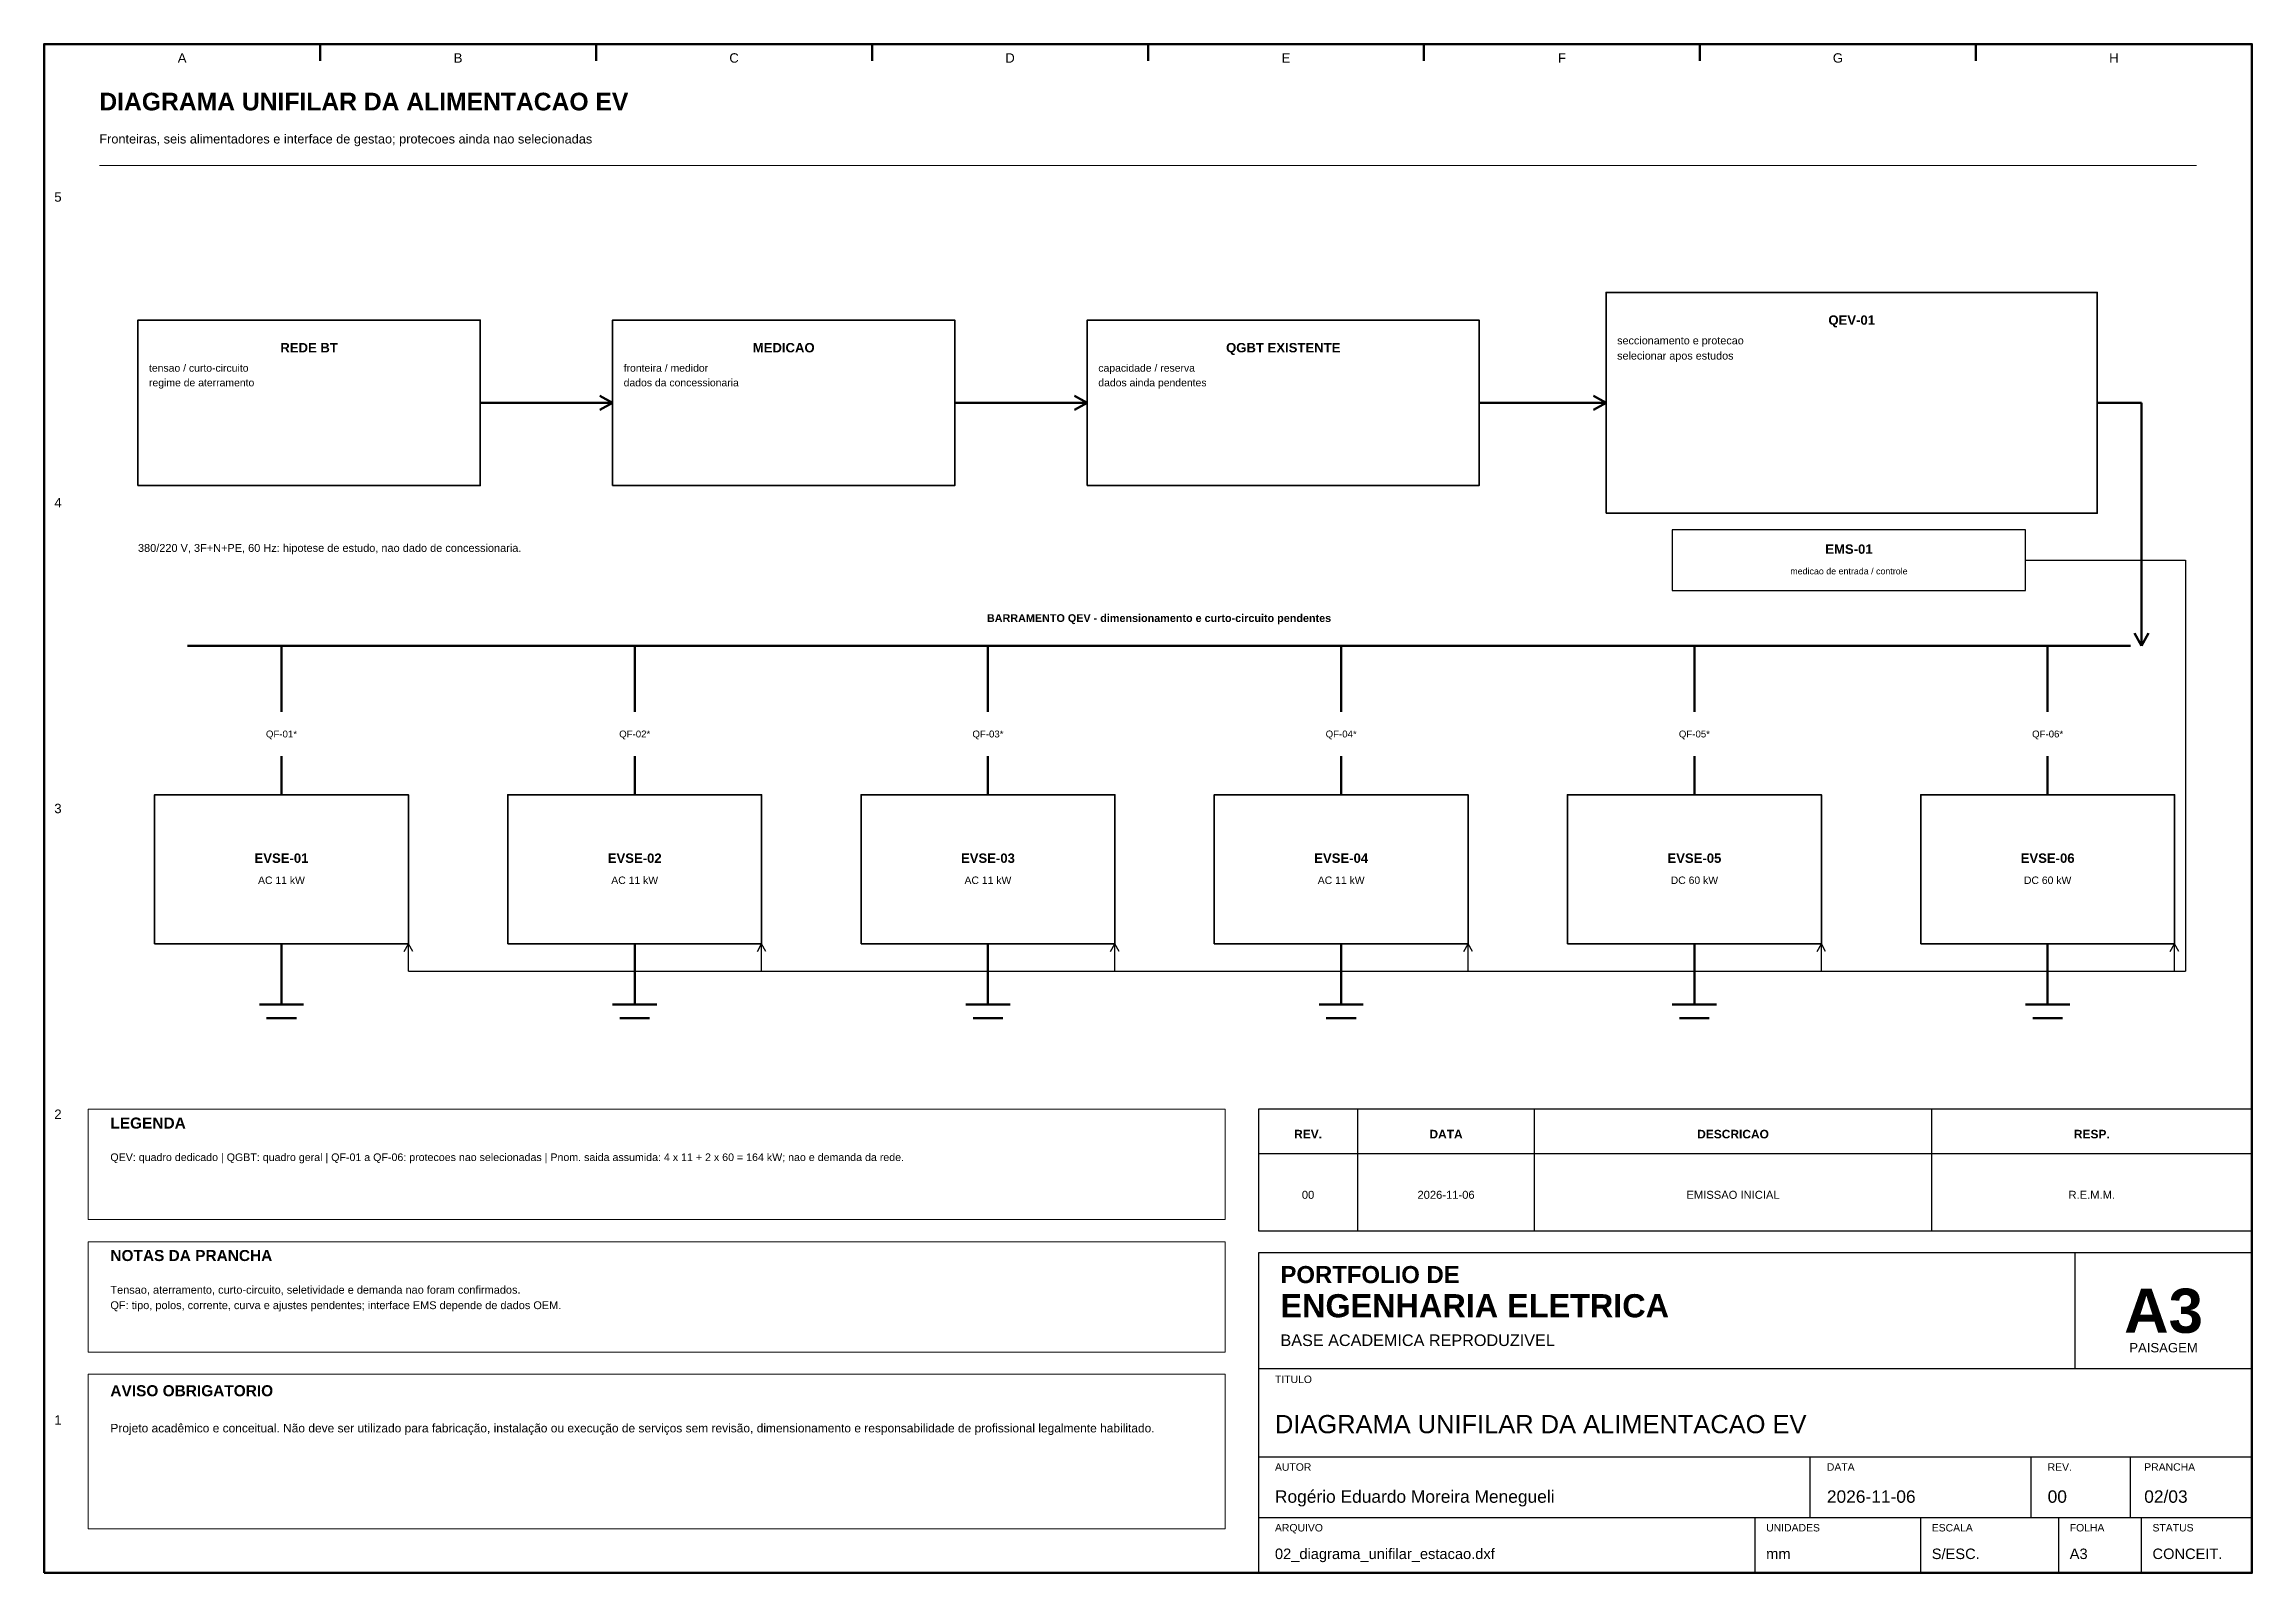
# Model space of a CAD drawing. Header units: millimetres. Extents: x 10 to 410, y 10 to 287.
import ezdxf
from ezdxf.enums import TextEntityAlignment as Align

# ---------------------------------------------------------------- set-up
doc = ezdxf.new("R2010")
doc.units = ezdxf.units.MM
for name, color, linetype, lineweight in [('00_MOLDURA', 7, 'CONTINUOUS', 50), ('01_CARIMBO', 7, 'CONTINUOUS', 25), ('02_TEXTO', 7, 'CONTINUOUS', 18), ('03_COTAS', 4, 'CONTINUOUS', 18), ('04_EQUIPAMENTOS', 2, 'CONTINUOUS', 35), ('05_POTENCIA', 1, 'CONTINUOUS', 50), ('07_INSTRUMENTACAO', 6, 'CONTINUOUS', 25), ('12_LEGENDA', 7, 'CONTINUOUS', 18), ('13_NOTAS', 7, 'CONTINUOUS', 18)]:
    doc.layers.add(name, color=color, linetype=linetype, lineweight=lineweight)
doc.styles.add('PORTFOLIO_TEXTO', font='arial.ttf')
doc.styles.add('PORTFOLIO_TITULO', font='arialbd.ttf', dxfattribs={"width": 0.92})

# ---------------------------------------------------------------- blocks, each defined once
blk = doc.blocks.new('CARIMBO_A3')
at = {"layer": '01_CARIMBO'}
for p, q in [((148, 37), (148, 58)), ((0, 37), (180, 37)), ((0, 21), (180, 21)), ((100, 10), (100, 21)), ((140, 10), (140, 21)), ((158, 10), (158, 21)), ((0, 10), (180, 10)), ((90, 0), (90, 10)), ((120, 0), (120, 10)), ((145, 0), (145, 10)), ((160, 0), (160, 10))]:
    blk.add_line(p, q, dxfattribs=at)
blk.add_lwpolyline([(0, 0), (180, 0), (180, 58), (0, 58)], close=True, dxfattribs=at)
at = {"layer": '01_CARIMBO', "style": 'PORTFOLIO_TEXTO'}
for s, p in [('TITULO', (3, 34.4)), ('AUTOR', (3, 18.5)), ('DATA', (103, 18.5)), ('REV.', (143, 18.5)), ('PRANCHA', (160.5, 18.5)), ('ARQUIVO', (3, 7.5)), ('UNIDADES', (92, 7.5)), ('ESCALA', (122, 7.5)), ('FOLHA', (147, 7.5)), ('STATUS', (162, 7.5))]:
    blk.add_text(s, height=1.35, dxfattribs=at).set_placement(p)
at = {"layer": '02_TEXTO'}
for s, height, style, p in [('PORTFOLIO DE', 3.1, 'PORTFOLIO_TITULO', (4, 52.5)), ('ENGENHARIA ELETRICA', 4.2, 'PORTFOLIO_TITULO', (4, 46.3)), ('BASE ACADEMICA REPRODUZIVEL', 2.1, 'PORTFOLIO_TEXTO', (4, 41.1))]:
    blk.add_text(s, height=height, dxfattribs=dict(at, style=style)).set_placement(p)
for s, height, style, p in [('A3', 8, 'PORTFOLIO_TITULO', (164, 47.5)), ('PAISAGEM', 1.7, 'PORTFOLIO_TEXTO', (164, 40.8))]:
    blk.add_text(s, height=height, dxfattribs=dict(at, style=style)).set_placement(p, align=Align.MIDDLE_CENTER)
at = {"layer": '02_TEXTO', "style": 'PORTFOLIO_TEXTO'}
for tag, p, height in [('TITULO', (3, 25.3), 3.3), ('AUTOR', (3, 12.7), 2.25), ('DATA', (103, 12.7), 2.25), ('REVISAO', (143, 12.7), 2.25), ('PRANCHA', (160.5, 12.7), 2.25), ('ARQUIVO', (3, 2.5), 1.9), ('UNIDADES', (92, 2.5), 1.9), ('ESCALA', (122, 2.5), 1.9), ('FOLHA', (147, 2.5), 1.9), ('STATUS', (162, 2.5), 1.9)]:
    blk.add_attdef(tag, p, '', height=height, dxfattribs=at)

msp = doc.modelspace()

# ---------------------------------------------------------------- linework, layer by layer
at = {"layer": '00_MOLDURA'}
for p, q in [((60, 287), (60, 284)), ((110, 287), (110, 284)), ((160, 287), (160, 284)), ((210, 287), (210, 284)), ((260, 287), (260, 284)), ((310, 287), (310, 284)), ((360, 287), (360, 284))]:
    msp.add_line(p, q, dxfattribs=at)
msp.add_lwpolyline([(10, 10), (410, 10), (410, 287), (10, 287)], close=True, dxfattribs=at)
at = {"layer": '01_CARIMBO'}
for p, q in [((248, 72), (248, 94)), ((280, 72), (280, 94)), ((352, 72), (352, 94)), ((230, 86), (410, 86))]:
    msp.add_line(p, q, dxfattribs=at)
msp.add_lwpolyline([(230, 72), (410, 72), (410, 94), (230, 94)], close=True, dxfattribs=at)
at = {"layer": '03_COTAS'}
msp.add_line((20, 265), (400, 265), dxfattribs=at)
at = {"layer": '04_EQUIPAMENTOS'}
for points in [[(293, 202), (382, 202), (382, 242), (293, 242)], [(27, 207), (89, 207), (89, 237), (27, 237)], [(113, 207), (175, 207), (175, 237), (113, 237)], [(199, 207), (270, 207), (270, 237), (199, 237)], [(30, 124), (76, 124), (76, 151), (30, 151)], [(94, 124), (140, 124), (140, 151), (94, 151)], [(158, 124), (204, 124), (204, 151), (158, 151)], [(222, 124), (268, 124), (268, 151), (222, 151)], [(286, 124), (332, 124), (332, 151), (286, 151)], [(350, 124), (396, 124), (396, 151), (350, 151)]]:
    msp.add_lwpolyline(points, close=True, dxfattribs=at)
at = {"layer": '05_POTENCIA'}
for p, q in [((89, 222), (113, 222)), ((110.7, 223.26), (113, 222)), ((110.7, 220.74), (113, 222)), ((175, 222), (199, 222)), ((196.7, 223.26), (199, 222)), ((196.7, 220.74), (199, 222)), ((270, 222), (293, 222)), ((290.7, 223.26), (293, 222)), ((290.7, 220.74), (293, 222)), ((382, 222), (390, 222)), ((390, 222), (390, 178)), ((388.74, 180.3), (390, 178)), ((391.26, 180.3), (390, 178)), ((36, 178), (388, 178)), ((53, 178), (53, 166)), ((117, 178), (117, 166)), ((181, 178), (181, 166)), ((245, 178), (245, 166)), ((309, 178), (309, 166)), ((373, 178), (373, 166)), ((53, 158), (53, 151)), ((117, 158), (117, 151)), ((181, 158), (181, 151)), ((245, 158), (245, 151)), ((309, 158), (309, 151)), ((373, 158), (373, 151)), ((53, 124), (53, 113)), ((117, 124), (117, 113)), ((181, 124), (181, 113)), ((245, 124), (245, 113)), ((309, 124), (309, 113)), ((373, 124), (373, 113)), ((49, 113), (57, 113)), ((113, 113), (121, 113)), ((177, 113), (185, 113)), ((241, 113), (249, 113)), ((305, 113), (313, 113)), ((369, 113), (377, 113)), ((50.3, 110.5), (55.7, 110.5)), ((114.3, 110.5), (119.7, 110.5)), ((178.3, 110.5), (183.7, 110.5)), ((242.3, 110.5), (247.7, 110.5)), ((306.3, 110.5), (311.7, 110.5)), ((370.3, 110.5), (375.7, 110.5))]:
    msp.add_line(p, q, dxfattribs=at)
at = {"layer": '07_INSTRUMENTACAO'}
for p, q in [((369, 193.5), (398, 193.5)), ((398, 193.5), (398, 119)), ((75.23, 122.6), (76, 124)), ((76, 119), (76, 124)), ((76.77, 122.6), (76, 124)), ((139.23, 122.6), (140, 124)), ((140, 119), (140, 124)), ((140.77, 122.6), (140, 124)), ((203.23, 122.6), (204, 124)), ((204, 119), (204, 124)), ((204.77, 122.6), (204, 124)), ((267.23, 122.6), (268, 124)), ((268, 119), (268, 124)), ((268.77, 122.6), (268, 124)), ((331.23, 122.6), (332, 124)), ((332, 119), (332, 124)), ((332.77, 122.6), (332, 124)), ((395.23, 122.6), (396, 124)), ((396, 119), (396, 124)), ((396.77, 122.6), (396, 124)), ((76, 119), (398, 119))]:
    msp.add_line(p, q, dxfattribs=at)
msp.add_lwpolyline([(305, 188), (369, 188), (369, 199), (305, 199)], close=True, dxfattribs=at)
at = {"layer": '12_LEGENDA'}
msp.add_lwpolyline([(18, 74), (224, 74), (224, 94), (18, 94)], close=True, dxfattribs=at)
at = {"layer": '13_NOTAS'}
for points in [[(18, 50), (224, 50), (224, 70), (18, 70)], [(18, 18), (224, 18), (224, 46), (18, 46)]]:
    msp.add_lwpolyline(points, close=True, dxfattribs=at)

# ---------------------------------------------------------------- block references
at = {"layer": '01_CARIMBO'}
msp.add_blockref('CARIMBO_A3', (230, 10), dxfattribs=at).add_auto_attribs({'TITULO': 'DIAGRAMA UNIFILAR DA ALIMENTACAO EV', 'AUTOR': 'Rogério Eduardo Moreira Menegueli', 'DATA': '2026-11-06', 'REVISAO': '00', 'PRANCHA': '02/03', 'ARQUIVO': '02_diagrama_unifilar_estacao.dxf', 'UNIDADES': 'mm', 'ESCALA': 'S/ESC.', 'FOLHA': 'A3', 'STATUS': 'CONCEIT.'})

# ---------------------------------------------------------------- texts
at = {"layer": '00_MOLDURA', "style": 'PORTFOLIO_TEXTO'}
for s, p in [('A', (35, 284.5)), ('B', (85, 284.5)), ('C', (135, 284.5)), ('D', (185, 284.5)), ('E', (235, 284.5)), ('F', (285, 284.5)), ('G', (335, 284.5)), ('H', (385, 284.5)), ('5', (12.5, 259.3)), ('4', (12.5, 203.9)), ('3', (12.5, 148.5)), ('2', (12.5, 93.1)), ('1', (12.5, 37.7))]:
    msp.add_text(s, height=1.7, dxfattribs=at).set_placement(p, align=Align.MIDDLE_CENTER)
at = {"layer": '01_CARIMBO', "style": 'PORTFOLIO_TITULO'}
for s, p in [('REV.', (239, 89.5)), ('DATA', (264, 89.5)), ('DESCRICAO', (316, 89.5)), ('RESP.', (381, 89.5))]:
    msp.add_text(s, height=1.55, dxfattribs=at).set_placement(p, align=Align.MIDDLE_CENTER)
at = {"layer": '02_TEXTO'}
for s, height, style, p in [('DIAGRAMA UNIFILAR DA ALIMENTACAO EV', 3.2, 'PORTFOLIO_TITULO', (20, 275)), ('Fronteiras, seis alimentadores e interface de gestao; protecoes ainda nao selecionadas', 1.65, 'PORTFOLIO_TEXTO', (20, 269))]:
    msp.add_text(s, height=height, dxfattribs=dict(at, style=style)).set_placement(p)
at = {"layer": '02_TEXTO', "style": 'PORTFOLIO_TEXTO'}
for s, height, p in [('medicao de entrada / controle', 1.15, (337, 191.5)), ('AC 11 kW', 1.35, (53, 135.5)), ('AC 11 kW', 1.35, (117, 135.5)), ('AC 11 kW', 1.35, (181, 135.5)), ('AC 11 kW', 1.35, (245, 135.5)), ('DC 60 kW', 1.35, (309, 135.5)), ('DC 60 kW', 1.35, (373, 135.5)), ('00', 1.45, (239, 78.5)), ('2026-11-06', 1.45, (264, 78.5)), ('EMISSAO INICIAL', 1.45, (316, 78.5)), ('R.E.M.M.', 1.45, (381, 78.5))]:
    msp.add_text(s, height=height, dxfattribs=at).set_placement(p, align=Align.MIDDLE_CENTER)
at = {"layer": '02_TEXTO', "attachment_point": 1, "line_spacing_factor": 1.18, "style": 'PORTFOLIO_TEXTO'}
for s, insert, char_height, width in [('seccionamento e protecao\\Pselecionar apos estudos', (295, 234), 1.4, 85), ('tensao / curto-circuito\\Pregime de aterramento', (29, 229), 1.35, 58), ('fronteira / medidor\\Pdados da concessionaria', (115, 229), 1.35, 58), ('capacidade / reserva\\Pdados ainda pendentes', (201, 229), 1.35, 67)]:
    msp.add_mtext(s, dxfattribs=dict(at, insert=insert, char_height=char_height, width=width))
at = {"layer": '04_EQUIPAMENTOS', "style": 'PORTFOLIO_TITULO'}
for s, p in [('QEV-01', (337.5, 237)), ('REDE BT', (58, 232)), ('MEDICAO', (144, 232)), ('QGBT EXISTENTE', (234.5, 232)), ('EVSE-01', (53, 139.5)), ('EVSE-02', (117, 139.5)), ('EVSE-03', (181, 139.5)), ('EVSE-04', (245, 139.5)), ('EVSE-05', (309, 139.5)), ('EVSE-06', (373, 139.5))]:
    msp.add_text(s, height=1.7, dxfattribs=at).set_placement(p, align=Align.MIDDLE_CENTER)
at = {"layer": '05_POTENCIA'}
for s, height, style, p in [('BARRAMENTO QEV - dimensionamento e curto-circuito pendentes', 1.4, 'PORTFOLIO_TITULO', (212, 183)), ('QF-01*', 1.25, 'PORTFOLIO_TEXTO', (53, 162)), ('QF-02*', 1.25, 'PORTFOLIO_TEXTO', (117, 162)), ('QF-03*', 1.25, 'PORTFOLIO_TEXTO', (181, 162)), ('QF-04*', 1.25, 'PORTFOLIO_TEXTO', (245, 162)), ('QF-05*', 1.25, 'PORTFOLIO_TEXTO', (309, 162)), ('QF-06*', 1.25, 'PORTFOLIO_TEXTO', (373, 162))]:
    msp.add_text(s, height=height, dxfattribs=dict(at, style=style)).set_placement(p, align=Align.MIDDLE_CENTER)
at = {"layer": '07_INSTRUMENTACAO', "style": 'PORTFOLIO_TITULO'}
msp.add_text('EMS-01', height=1.7, dxfattribs=at).set_placement((337, 195.5), align=Align.MIDDLE_CENTER)
at = {"layer": '12_LEGENDA', "style": 'PORTFOLIO_TITULO'}
msp.add_text('LEGENDA', height=2, dxfattribs=at).set_placement((22, 90.5))
at = {"layer": '12_LEGENDA', "insert": (22, 86), "char_height": 1.38, "width": 198, "attachment_point": 1, "line_spacing_factor": 1.18, "style": 'PORTFOLIO_TEXTO'}
msp.add_mtext('QEV: quadro dedicado | QGBT: quadro geral | QF-01 a QF-06: protecoes nao selecionadas | Pnom. saida assumida: 4 x 11 + 2 x 60 = 164 kW; nao e demanda da rede.', dxfattribs=at)
at = {"layer": '13_NOTAS'}
for s, height, style, p in [('380/220 V, 3F+N+PE, 60 Hz: hipotese de estudo, nao dado de concessionaria.', 1.42, 'PORTFOLIO_TEXTO', (27, 195)), ('NOTAS DA PRANCHA', 2, 'PORTFOLIO_TITULO', (22, 66.5)), ('AVISO OBRIGATORIO', 2, 'PORTFOLIO_TITULO', (22, 42))]:
    msp.add_text(s, height=height, dxfattribs=dict(at, style=style)).set_placement(p)
at = {"layer": '13_NOTAS', "width": 198, "attachment_point": 1, "line_spacing_factor": 1.18, "style": 'PORTFOLIO_TEXTO'}
for s, insert, char_height in [('Tensao, aterramento, curto-circuito, seletividade e demanda nao foram confirmados.\\PQF: tipo, polos, corrente, curva e ajustes pendentes; interface EMS depende de dados OEM.', (22, 62), 1.42), ('Projeto acadêmico e conceitual. Não deve ser utilizado para fabricação, instalação ou execução de serviços sem revisão, dimensionamento e responsabilidade de profissional legalmente habilitado.', (22, 37), 1.55)]:
    msp.add_mtext(s, dxfattribs=dict(at, insert=insert, char_height=char_height))

doc.saveas('drawing.dxf')
